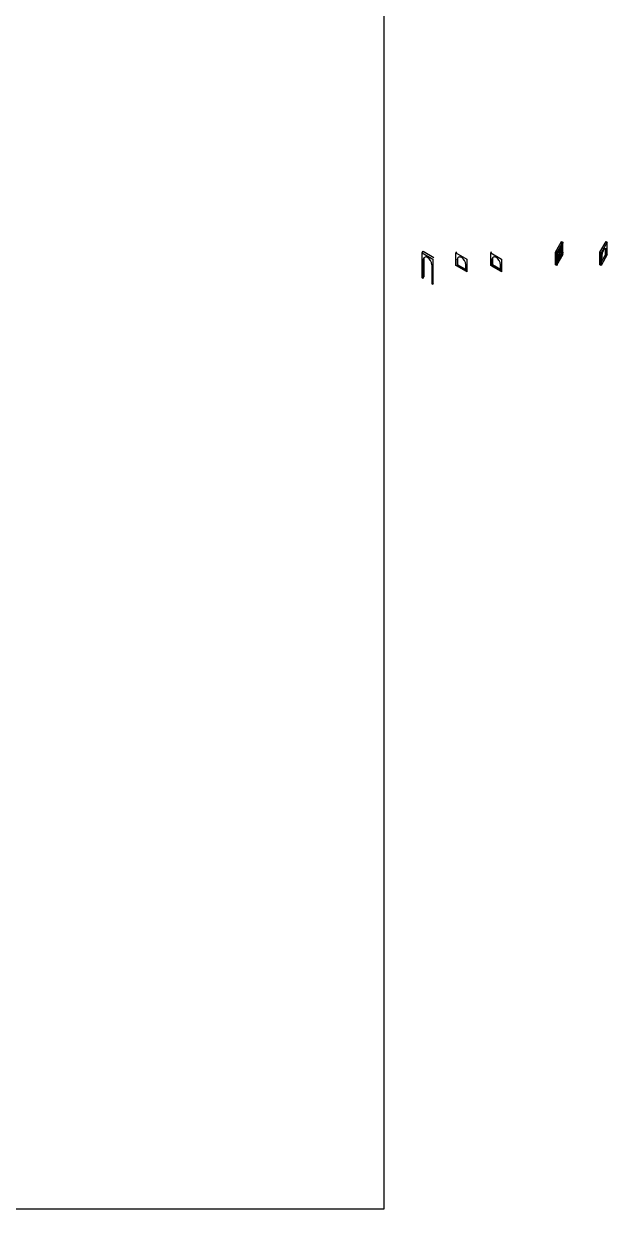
# Model space of a CAD drawing. Header units: metres. Extents: x 1950 to 2882, y 2050 to 2715.
# Drawn here: x 2742.1 to 2882, y 2077.4 to 2361.6 of the extents above; entities that cross this region are included whole.
import ezdxf

# ---------------------------------------------------------------- set-up
doc = ezdxf.new("R2010")
doc.units = ezdxf.units.M
doc.layers.add('DOUBLE SKIN FACADE', color=250, linetype='Continuous', transparency=0.5)
doc.layers.add('lamina', color=255, linetype='Continuous', transparency=0.5)
doc.layers.add('PILARS', color=250, linetype='Continuous')

msp = doc.modelspace()

# ---------------------------------------------------------------- linework, layer by layer
at = {"layer": 'DOUBLE SKIN FACADE'}
for p, q in [((2869.93, 2306.58), (2871.44, 2309.2)), ((2871.13, 2308.66), (2869.93, 2304.18)), ((2870.53, 2307.92), (2870.53, 2307.57)), ((2870.53, 2307.92), (2870.53, 2304.92)), ((2871.02, 2306.37), (2871.02, 2309.37)), ((2871.13, 2305.96), (2871.13, 2308.96)), ((2871.28, 2306.22), (2871.28, 2309.22)), ((2881.96, 2306.22), (2881.96, 2309.22)), ((2837.55, 2306.62), (2837.8, 2307.05)), ((2837.55, 2300.62), (2837.55, 2306.62)), ((2837.55, 2306.62), (2840.15, 2305.12)), ((2837.77, 2304.97), (2837.77, 2300.49)), ((2837.8, 2307.05), (2840.4, 2305.55)), ((2838.02, 2305.4), (2838.02, 2300.93)), ((2840.15, 2305.12), (2840.15, 2299.12)), ((2845.83, 2306.88), (2845.68, 2306.62)), ((2845.68, 2303.62), (2845.68, 2306.62)), ((2845.68, 2306.62), (2848.28, 2305.12)), ((2845.94, 2304.97), (2846.09, 2305.23)), ((2845.94, 2304.97), (2845.94, 2303.53)), ((2846.09, 2305.23), (2846.09, 2303.79)), ((2848.28, 2305.12), (2848.28, 2302.12)), ((2854.16, 2306.88), (2854.01, 2306.62)), ((2854.01, 2303.62), (2854.01, 2306.62)), ((2854.01, 2306.62), (2856.61, 2305.12)), ((2854.27, 2304.97), (2854.42, 2305.23)), ((2854.27, 2304.97), (2854.27, 2303.53)), ((2854.42, 2305.23), (2854.42, 2303.79)), ((2856.61, 2305.12), (2856.61, 2302.12)), ((2869.52, 2303.77), (2869.52, 2306.77)), ((2869.78, 2305.12), (2871.28, 2307.72)), ((2869.78, 2303.62), (2869.78, 2306.62)), ((2869.93, 2306.58), (2871.13, 2307.46)), ((2869.93, 2303.88), (2869.93, 2306.88)), ((2869.93, 2304.18), (2871.44, 2306.8)), ((2869.93, 2306.58), (2870.53, 2305.22)), ((2870.53, 2307.62), (2870.53, 2306.42)), ((2870.53, 2306.42), (2871.13, 2307.46)), ((2870.53, 2306.42), (2870.53, 2305.22)), ((2871.28, 2306.22), (2871.13, 2305.96)), ((2880.2, 2303.77), (2880.2, 2306.77)), ((2880.46, 2303.62), (2880.46, 2306.62)), ((2839.93, 2303.77), (2839.93, 2299.24)), ((2845.94, 2303.47), (2845.68, 2303.62)), ((2846.09, 2303.79), (2845.94, 2303.53)), ((2848.02, 2302.33), (2845.94, 2303.53)), ((2848.02, 2302.27), (2845.94, 2303.47)), ((2848.02, 2302.68), (2846.09, 2303.79)), ((2848.02, 2302.33), (2848.02, 2303.77)), ((2848.28, 2302.12), (2848.02, 2302.27)), ((2854.01, 2303.62), (2854.16, 2303.88)), ((2854.27, 2303.47), (2854.01, 2303.62)), ((2854.42, 2303.79), (2854.27, 2303.53)), ((2856.35, 2302.33), (2854.27, 2303.53)), ((2856.35, 2302.27), (2854.27, 2303.47)), ((2856.35, 2302.68), (2854.42, 2303.79)), ((2856.35, 2302.33), (2856.35, 2303.77)), ((2856.61, 2302.12), (2856.35, 2302.27)), ((2869.93, 2303.88), (2869.78, 2303.62)), ((2880.61, 2303.88), (2880.46, 2303.62)), ((2837.77, 2300.49), (2837.55, 2300.62)), ((2837.77, 2300.49), (2838.02, 2300.93)), ((2839.93, 2299.24), (2840.15, 2299.12)), ((2840.15, 2299.12), (2840.27, 2299.34))]:
    msp.add_line(p, q, dxfattribs=at)
for points in [[(2869.52, 2306.77), (2871.02, 2309.37), (2871.28, 2309.22), (2869.78, 2306.62), (2869.52, 2306.77)], [(2880.2, 2306.77), (2881.7, 2309.37), (2881.96, 2309.22), (2880.46, 2306.62), (2880.2, 2306.77)], [(2869.52, 2303.77), (2871.02, 2306.37), (2871.28, 2306.22), (2869.78, 2303.62), (2869.52, 2303.77)]]:
    msp.add_lwpolyline(points, dxfattribs=at)
for centre, radius, start, end in [((2838.5, 2304.92), 0.738, 62.0022, 175.9932), ((2838.75, 2305.35), 0.738, 169.803, 175.9932), ((2837.68, 2303.64), 2.25, 3.2263, 58.8196), ((2846.63, 2304.97), 0.693, 60, 180), ((2846.78, 2305.23), 0.693, 162.5039, 180), ((2845.94, 2303.77), 2.08, 0, 60), ((2854.96, 2304.97), 0.693, 60, 180), ((2855.11, 2305.23), 0.693, 162.5039, 180), ((2854.27, 2303.77), 2.08, 0, 60), ((2873.96, 2305.5), 4.03, 148.2892, 181.7108), ((2870.53, 2306.42), 1.2, 240, 270), ((2870.73, 2307.16), 0.496, 36.206, 113.794)]:
    msp.add_arc(centre, radius, start, end, dxfattribs=at)
at = {"layer": 'lamina'}
for p, q in [((2828.39, 2497.87), (2828.39, 2077.37)), ((2828.39, 2077.37), (2531.39, 2077.37))]:
    msp.add_line(p, q, dxfattribs=at)
at = {"layer": 'PILARS'}
for p, q in [((2880.61, 2303.88), (2880.61, 2305.62)), ((2881.55, 2306.11), (2881.55, 2307.61)), ((2881.81, 2307.46), (2881.55, 2307.61)), ((2881.81, 2305.96), (2881.55, 2306.11)), ((2881.81, 2305.96), (2881.81, 2307.46))]:
    msp.add_line(p, q, dxfattribs=at)
for points in [[(2881.96, 2306.22), (2880.46, 2303.62), (2880.2, 2303.77)], [(2880.61, 2304.48), (2881.55, 2306.11)]]:
    msp.add_lwpolyline(points, dxfattribs=at)
for centre, radius, start, end in [((2884.64, 2305.5), 4.03, 148.2892, 181.7108), ((2881.41, 2307.16), 0.496, 36.206, 113.794), ((2881.15, 2307.31), 0.496, 36.206, 42.387)]:
    msp.add_arc(centre, radius, start, end, dxfattribs=at)

doc.saveas('drawing.dxf')
